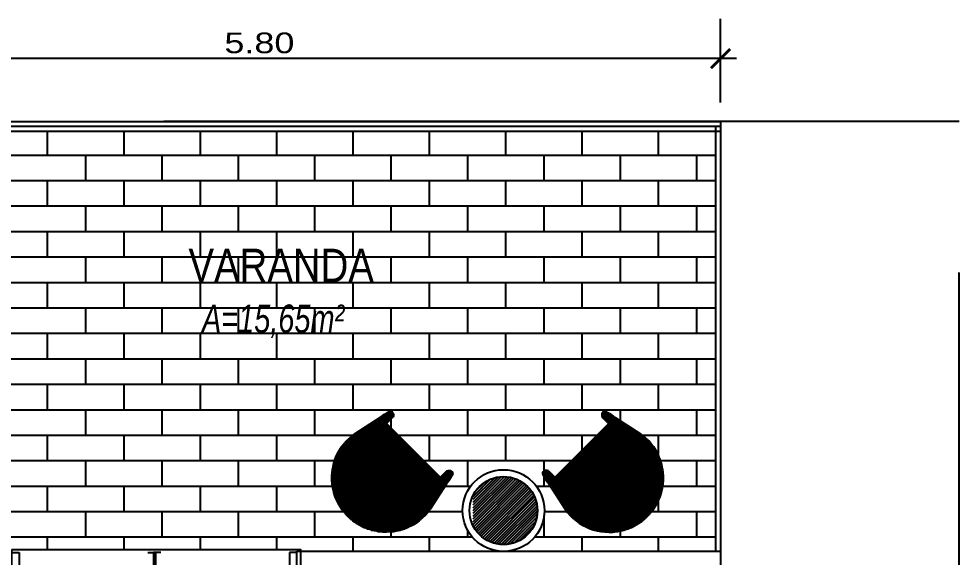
# Model space of a CAD drawing. Header units: inches. Extents: x 5.4 to 65.7, y -9.8 to 26.8.
# Drawn here: x 43.6 to 49.51, y 6.58 to 9.97 of the extents above; entities that cross this region are included whole.
import ezdxf

# ---------------------------------------------------------------- set-up
doc = ezdxf.new("R2010")
doc.units = ezdxf.units.IN
doc.header["$MEASUREMENT"] = 0
doc.linetypes.add('DASHED2', pattern=[0.375, 0.25, -0.125])
for name, color, linetype in [('2', 42, 'Continuous'), ('4', 7, 'Continuous'), ('A-PUERTAS', 1, 'Continuous'), ('CO', 1, 'Continuous')]:
    doc.layers.add(name, color=color, linetype=linetype)
doc.layers.add('TEXTO', color=7, linetype='Continuous', lineweight=5)
doc.styles.add('Cota B', font='swissck.ttf')
doc.styles.add('R80-50', font='REFSAN.TTF', dxfattribs={"width": 1.3, "height": 0.13})
doc.dimstyles.new('1-50', dxfattribs={"dimtxt": 0.13, "dimasz": 0.12, "dimexe": 0.25, "dimexo": 0.12, "dimgap": 0.03, "dimtad": 1, "dimzin": 5, "dimdsep": 46, "dimtxsty": 'R80-50', "dimblk": 'ARCHTICK', "dimcen": 0.06, "dimdle": 0.1, "dimclrd": 8, "dimclre": 8, "dimclrt": 256, "dimadec": 0, "dimazin": 0, "dimtfac": 1, "dimtix": 1, "dimtmove": 0, "dimatfit": 3, "dimfxl": 1, "dimtolj": 1, "dimtzin": 0, "dimarcsym": 0})

# ---------------------------------------------------------------- blocks, each defined once
blk = doc.blocks.new('P-1')
for p, q in [((-0.6343, 0.8723), (-0.6724, 0.84)), ((-0.6724, 0.84), (-0.0782, 0.1377)), ((-0.04, 0.17), (-0.6343, 0.8723)), ((-0.5249, 0.8503), (-0.5197, 0.8547)), ((-0.5035, 0.8356), (-0.5197, 0.8547)), ((-0.5145, 0.8427), (-0.5116, 0.8451)), ((-0.5087, 0.8312), (-0.5035, 0.8356)), ((-0.6191, 0.7705), (-0.6322, 0.7594)), ((-0.624, 0.7828), (-0.6272, 0.78)), ((-0.5949, 0.7419), (-0.6272, 0.78)), ((-0.6079, 0.7637), (-0.6218, 0.7519)), ((-0.5858, 0.8151), (-0.5826, 0.8178)), ((-0.5503, 0.7796), (-0.5826, 0.8178)), ((-0.5746, 0.8082), (-0.5615, 0.8193)), ((-0.5697, 0.796), (-0.5558, 0.8078)), ((-0.5584, 0.7891), (-0.5453, 0.8002)), ((-0.5535, 0.7769), (-0.5503, 0.7796)), ((-0.603, 0.7514), (-0.616, 0.7404)), ((-0.5917, 0.7446), (-0.5949, 0.7419)), ((-0.96, 0.17), (-1, 0.17)), ((-0.96, 0.12), (-0.96, 0.17)), ((-0.04, 0.17), (-0.0782, 0.1377)), ((-0.0782, 0.1377), (-0.04, 0.17)), ((-0.04, 0.12), (-0.04, 0.17)), ((-0.04, 0.17), (0, 0.17)), ((-0.95, 0.12), (-0.96, 0.12)), ((-0.95, 0.02), (-0.95, 0.12)), ((-0.05, 0.02), (-0.05, 0.12)), ((-0.05, 0.12), (-0.04, 0.12)), ((-1, 0.02), (-0.95, 0.02)), ((0, 0.02), (-0.05, 0.02))]:
    blk.add_line(p, q)
at = {"const_width": 0.025}
for points in [[(-0.7446, 0.7615), (-0.8337, 0.7615)], [(-0.7446, 0.7615), (-0.7446, 0.6711)]]:
    blk.add_lwpolyline(points, dxfattribs=at)
for centre in [(-0.5351, 0.8252), (-0.6424, 0.7344)]:
    blk.add_circle(centre, 0.027)
blk.add_arc((-0.04, 0.17), 0.92, 90, 183.11084)
blk = doc.blocks.new('CAD6')
for p, q in [((-0.0009, 0.2944), (-0.1859, 0.3357)), ((-0.1859, 0.3357), (-0.1859, 0.3357)), ((-0.1859, 0.2376), (0.0514, 0.239)), ((0, -0.2376), (0, 0.2376)), ((0.0714, 0.2794), (0.0437, 0.286)), ((0, -0.2376), (-0.1859, -0.2376)), ((-0.1859, -0.2376), (0.0514, -0.239)), ((-0.0009, -0.2944), (-0.1859, -0.3357)), ((0.0714, -0.2794), (0.0437, -0.286)), ((-0.1859, -0.3357), (-0.1859, -0.3357))]:
    blk.add_line(p, q)
blk.add_lwpolyline([(0, -0.2376), (-0.1859, -0.2376, -1.000006), (-0.1859, 0.2376), (0, 0.2376)], format="xyb", close=True)
for centre, radius, start, end in [((-0.2436, 0.0001), 0.3405, 80.24591, 281.00196), ((-0.1859, 0), 0.2376, 90.00094, 270.00164), ((-0.0094, 0.1278), 0.1668, 71.44346, 87.0548), ((0.0528, 0.2635), 0.0245, 266.72759, 40.65014), ((-0.0094, -0.1278), 0.1668, 272.9452, 288.55654), ((0.0528, -0.2635), 0.0245, 319.34986, 93.27241)]:
    blk.add_arc(centre, radius, start, end)
blk = doc.blocks.new('_ArchTick')
at = {"color": 0, "linetype": 'ByBlock', "const_width": 0.15}
blk.add_lwpolyline([(-0.5, -0.5), (0.5, 0.5)], dxfattribs=at)
blk = doc.blocks.new('*D61')
at = {"color": 8, "lineweight": -2}
for p, q in [((42.2179, 9.4425), (42.2179, 9.9676)), ((48.0146, 9.4425), (48.0146, 9.9676)), ((48.1146, 9.7176), (42.1179, 9.7176))]:
    blk.add_line(p, q, dxfattribs=at)
at = {"layer": 'DEFPOINTS', "color": 0}
for p in [(42.2179, 9.7176), (42.2179, 9.3225), (48.0146, 9.3225)]:
    blk.add_point(p, dxfattribs=at)
at = {"color": 8, "lineweight": -2, "xscale": 0.12, "yscale": 0.12, "zscale": 0.12, "rotation": 180}
blk.add_blockref('_ArchTick', (42.2179, 9.7176), dxfattribs=at)
at = {"color": 8, "lineweight": -2, "xscale": 0.12, "yscale": 0.12, "zscale": 0.12}
blk.add_blockref('_ArchTick', (48.0146, 9.7176), dxfattribs=at)
at = {"insert": (45.1162, 9.8156), "char_height": 0.13, "attachment_point": 5, "style": 'R80-50'}
blk.add_mtext('\\A1;5.80', dxfattribs=at)

msp = doc.modelspace()

# ---------------------------------------------------------------- hatches: boundary and pattern name
h = msp.add_hatch()
h.set_pattern_fill('ANSI37,_O', color=243, scale=0.07, angle=585)
h.set_pattern_definition([(270, (-175.388096, 330.4864945), (-0.00875, 0), []), (180, (-175.388096, 330.4864945), (0, 0.00875), [])])
h.paths.add_polyline_path([(46.2886, 7.1214, -0.6614), (46.3313, 7.107), (46.3163, 7.0828, -0.068223), (46.2908, 7.0453), (46.1891, 6.8853, -1.199769), (45.7207, 7.364), (45.8744, 7.4617, -0.068223), (45.9119, 7.4872), (45.9361, 7.5022, -0.661427), (45.9506, 7.4595), (45.7869, 7.2939, 0.960837), (46.1024, 6.9389, 0.024698), (46.1198, 6.9546), (46.1198, 6.9546)])
h = msp.add_hatch()
h.set_pattern_fill('ANSI37,_O', color=243, scale=0.07, angle=585)
h.set_pattern_definition([(270, (268.615368, 330.4864945), (0.00875, 0), []), (6e-14, (268.615368, 330.4864945), (0, 0.00875), [])])
h.paths.add_polyline_path([(46.9387, 7.1214, 0.6614), (46.896, 7.107), (46.911, 7.0828, 0.068223), (46.9365, 7.0453), (47.0381, 6.8853, 1.199769), (47.5066, 7.364), (47.3529, 7.4617, 0.068223), (47.3154, 7.4872), (47.2912, 7.5022, 0.661427), (47.2767, 7.4595), (47.4404, 7.2939, -0.960837), (47.1249, 6.9389, -0.024698), (47.1075, 6.9546), (47.1075, 6.9546)])
at = {"layer": '2'}
h = msp.add_hatch(dxfattribs=at)
h.set_pattern_fill('AR-BRSTD', color=32, scale=0.06, style=0, double=1)
h.set_pattern_definition([(0, (41.62529, 2.23039), (0, 0.16002), []), (90, (41.6253, 2.23039), (-0.24, 0.16002), [0.16002, -0.16002])])
h.paths.add_polyline_path([(47.9846, 9.2625), (42.2479, 9.2625), (42.2479, 6.6225), (43.5596, 6.6225), (43.5596, 6.6318), (45.3746, 6.6318), (45.3746, 6.6225), (46.6176, 6.6225, -0.377029), (46.3938, 6.8771, -1), (46.9072, 6.8771, -0.377029), (46.6834, 6.6225), (47.9846, 6.6225)])
h.paths.add_polyline_path([(45.7218, 7.3644), (45.8755, 7.462, -0.068223), (45.913, 7.4875), (45.9372, 7.5025, -0.617082), (45.9538, 7.462), (45.9155, 7.4232), (46.2531, 7.0856), (46.2897, 7.1218, -0.6614), (46.3324, 7.1073), (46.3174, 7.0831, -0.068223), (46.2919, 7.0456), (46.1902, 6.8856, -1.199769)], flags=16)
h.paths.add_polyline_path([(45.9163, 7.4225), (45.7886, 7.2948, 0.009353)], flags=0)
h.paths.add_polyline_path([(46.2523, 7.0864), (45.9163, 7.4225), (45.7848, 7.2911, 1), (46.1209, 6.955)], flags=0)
h.paths.add_polyline_path([(46.9354, 7.124), (46.9742, 7.0856), (47.3118, 7.4232), (47.2756, 7.4598, -0.661427), (47.2901, 7.5025), (47.3143, 7.4875, -0.068223), (47.3518, 7.462), (47.5055, 7.3644, -1.199769), (47.037, 6.8856), (46.9354, 7.0456, -0.068223), (46.9099, 7.0831), (46.8949, 7.1073, -0.617056)], flags=16)
h.paths.add_polyline_path([(46.9749, 7.0864), (47.311, 7.4225), (47.4387, 7.2948, -1.011129), (47.1064, 6.955)], flags=0)
h.paths.add_polyline_path([(44.5028, 7.873), (45.9056, 7.873), (45.9056, 8.7641), (44.5028, 8.7641)], flags=24)
at = {"layer": '4'}
h = msp.add_hatch(dxfattribs=at)
h.set_pattern_fill('ANSI31', color=160, scale=0.1, angle=360, style=0)
h.set_pattern_definition([(45, (14.102937, 1.495957), (-0.0088388348, 0.0088388348), [])])
h.paths.add_polyline_path([(46.5605, 6.6834, 0.548185), (46.8641, 6.8771, 0.548185), (46.5605, 7.0708)])
h.paths.add_polyline_path([(46.5605, 7.0708, 0.166894), (46.4605, 6.9746), (46.4605, 6.7795, 0.166894), (46.5605, 6.6834)])
at = {"layer": 'CO'}
h = msp.add_hatch(dxfattribs=at)
h.set_pattern_fill('ANSI31', color=31, scale=0.1, angle=225, style=0)
h.set_pattern_definition([(270, (99.871678, 347.573089), (-0.0125, 0), [])])
h.paths.add_polyline_path([(45.7857, 7.2919), (45.7861, 7.2923), (45.7886, 7.2948, 0.009353), (45.9163, 7.4225), (46.2523, 7.0864), (46.1209, 6.955, -0.024697), (46.1035, 6.9392, -0.954291)])
h = msp.add_hatch(dxfattribs=at)
h.set_pattern_fill('ANSI31', color=31, scale=0.1, angle=225, style=0)
h.set_pattern_definition([(270, (-6.644406, 347.573089), (0.0125, 0), [])])
h.paths.add_polyline_path([(47.4415, 7.2919), (47.4412, 7.2923), (47.4387, 7.2948, -0.009353), (47.311, 7.4225), (46.9749, 7.0864), (47.1064, 6.955, 0.024697), (47.1238, 6.9392, 0.954291)])

# ---------------------------------------------------------------- linework, layer by layer
at = {"linetype": 'DASHED2', "ltscale": 20}
for p, q in [((49.5146, 9.3225), (35.3146, 9.3225)), ((49.5146, -4.1275), (49.5146, 9.3225))]:
    msp.add_line(p, q, dxfattribs=at)
for p, q in [((42.2179, 9.3225), (48.0146, 9.3225)), ((42.2179, 9.2925), (48.0146, 9.2925)), ((47.9846, 6.6225), (47.9846, 9.2925)), ((48.0146, 9.3225), (48.0146, -4.2775)), ((42.2179, 9.2625), (48.0146, 9.2625)), ((45.3525, 6.6225), (48.0146, 6.6225)), ((45.3525, 6.4725), (45.3525, 6.6225))]:
    msp.add_line(p, q)
for points in [[(45.9163, 7.4225), (46.2523, 7.0864), (46.1209, 6.955, -1.009488), (45.788, 7.2942, 0.009397)], [(47.311, 7.4225), (46.9749, 7.0864), (47.1064, 6.955, 1.009488), (47.4393, 7.2942, -0.009397)]]:
    msp.add_lwpolyline(points, format="xyb", close=True)
msp.add_lwpolyline([(43.5596, 6.6318), (45.3746, 6.6318), (45.3746, 6.4725), (43.5596, 6.4725)], close=True)
at = {"layer": '2'}
for radius in [0.2567, 0.2136]:
    msp.add_circle((46.6505, 6.8771), radius, dxfattribs=at)

# ---------------------------------------------------------------- block references
at = {"xscale": -1, "rotation": 225}
msp.add_blockref('CAD6', (46.0843, 7.2544), dxfattribs=at)
at = {"rotation": 134.9999999999999}
msp.add_blockref('CAD6', (47.143, 7.2544), dxfattribs=at)
at = {"layer": 'A-PUERTAS', "yscale": 0.9369912683223446, "zscale": 0.9369912683223446, "rotation": 180}
for p, xscale in [((43.5596, 6.6318), 0.9369912683223446), ((45.3525, 6.6318), -0.9369912683223446)]:
    msp.add_blockref('P-1', p, dxfattribs=dict(at, xscale=xscale))

# ---------------------------------------------------------------- texts
at = {"layer": 'TEXTO', "insert": (45.2022, 7.9617), "char_height": 0.262864, "attachment_point": 8, "style": 'Cota B'}
msp.add_mtext('{\\fSwis721 BlkEx BT|b0|i1|c0|p34; \\fSwis721 Cn BT|b0|i0|c0|p34;\\H0.80071x;VARANDA\\P\\fSwis721 LtCn BT|b0|i1|c0|p34;\\H0.84203x;A=15,65m²}', dxfattribs=at)

# ---------------------------------------------------------------- dimensions: what is measured, and where the dimension line sits
dim = msp.add_linear_dim(base=(42.2179, 9.7176), p1=(48.0146, 9.3225), p2=(42.2179, 9.3225), dimstyle='1-50')
dim.commit()
dim.dimension.update_dxf_attribs({"geometry": '*D61', "text_midpoint": (45.1162, 9.8156)})

doc.saveas('drawing.dxf')
